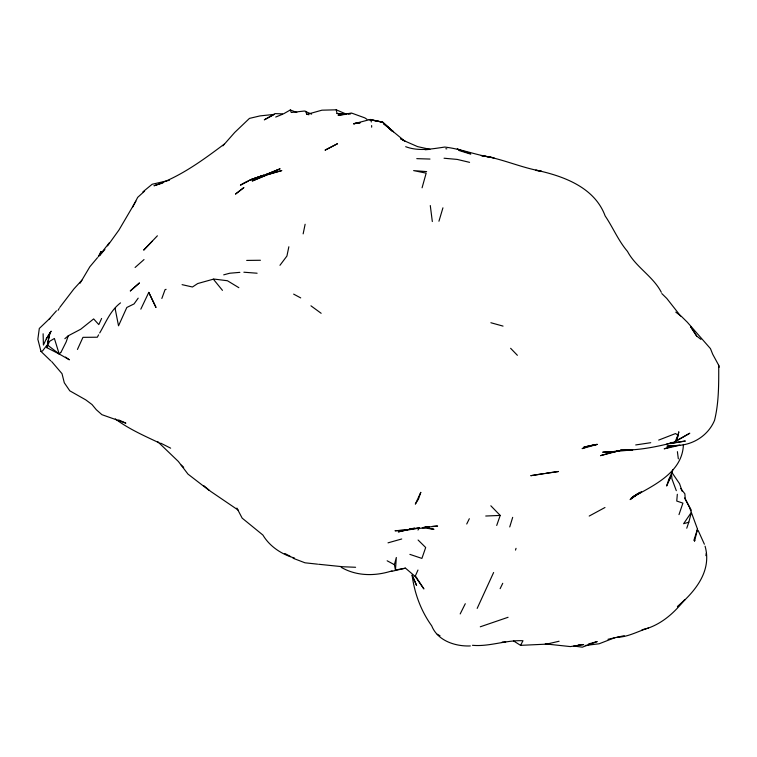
<?xml version="1.0" encoding="UTF-8"?>
<svg xmlns="http://www.w3.org/2000/svg" width="757" height="757" viewBox="0 0 757 757"><rect width="100%" height="100%" fill="white"/><g stroke="black" fill="none" stroke-linecap="round" stroke-linejoin="round"><path stroke-width="1.14" d="M675.764 312.13L681.414 316.379L687.356 322.255L710.454 348.627L712.734 354.295L718.724 365.3C718.753 383.61 718.97 402.431 714.542 420.334C708.656 434.556 694.68 444.066 679.445 445.324L666.945 446.195L680.032 445.277M705.07 546.166C712.167 571.1 695.068 591.558 677.401 606.745L684.886 599.695L684.129 600.339C674.601 612.337 663.018 622.822 648.389 628.045C638.056 631.224 627.932 637.129 617.125 637.252M395.457 570.012L396.327 557.483L394.397 564.684L395.457 570.012L405.478 568.157L415.139 576.418L423.901 588.937L417.798 579.597M677.326 494.283L676.749 501.049L682.909 503.121L678.991 514.628M683.401 444.435C682.672 472.898 652.515 485.985 631.319 497.917L641.548 491.861L633.363 496.535L636.997 494.094M669.756 477.516L669.425 479.796L666.643 486.003L669.16 478.377M705.884 555.629L706.243 553.414M100.747 251.873L100.056 255.355L102.394 252.081L100.747 251.873L98.268 256.85L100.34 254.22M303.15 233.875L305.128 224.252M288.852 246.763L286.922 256.036L279.958 265.3M676.692 440.801L678.783 431.973L676.692 440.801L689.797 433.222L673.664 442.258M47.54 343.508L49.934 332.985L51.154 331.178L46.3 338.909L43.423 345.041L43.111 333.771M694.481 541.435L697.509 529.124L689.428 507.209L684.754 497.917M670.513 475.254L669.425 479.796L672.869 469.605M688.794 522.226L691.415 512.29L683.599 523.721L688.794 522.226L686.75 528.216M422.075 187.802L426.163 173.154L413.625 170.609L426.645 171.612M438.937 221.224L442.94 207.825M509.735 526.938L512.678 517.353M515.498 550.102L516.047 548.333M697.509 529.124L693.857 540.403L694.898 540.309M101.608 318.451L98.798 324.602L93.65 318.915L80.744 329.219L68.281 335.777L66.152 341.946L61.052 352.147M496.715 525.453L500.207 515.432L490.839 505.79M60.768 352.44L59.188 353.983L46.735 347.624L49.555 341.36L54.39 338.474L59.188 353.983L69.37 359.802L65.509 357.067M161.847 298.466L165.045 289.694L166.105 289.325M148.788 292.382L155.933 307.314L148.788 292.382L140.821 309.159M675.301 441.435L677.884 435.19L675.547 433.553L658.694 440.091M493.621 572.5L477.175 608.401M415.139 576.418L417.968 570.04M500.131 588.662L502.743 583.297M466.728 524.014L469.331 518.715M132.626 207.144L137.698 197.35L144.596 191.114M460.18 613.936L465.29 603.717M98.59 334.849L97.341 337.215L82.958 337.338L77.441 349.46M513.643 640.971L520.542 645.352L522.992 640.734C505.894 639.892 489.391 646.923 472.463 645.295M80.11 283.194L89.856 266.748L97.492 257.654M58.034 310.342L59.178 308.421M46.3 338.909L49.934 332.985L46.735 347.624L46.612 345.627L42.543 350.945L40.973 351.418L37.85 339.25L39.307 328.462L49.839 318.394L49.347 318.924L56.463 310.815M135.872 201.201L118.963 230.014L107.532 245.883M99.706 332.966C106.008 322.274 110.191 310.777 120.505 302.876M417.978 530.051L419.548 527.714M138.19 298.154L134.036 303.935L126.826 307.465L118.527 325.794L115.073 308.307M59.746 307.456L73.883 288.975L81.879 280.213M101.712 252.46L109.301 242.798M222.908 145.827L234.717 132.447L249.45 118.395L260.039 115.897L274.413 114.364L264.297 119.824L275.198 113.616L283.402 113.9L290.328 109.964L296.82 112.5M101.958 252.791L104.911 249.536M157.39 235.796L143.679 250.132L152.157 241.284M135.096 267.476L144.019 259.566M64.856 338.691L68.281 335.777M142.912 191.862L152.138 184.263L169.398 180.28M637.157 494.236L630.127 499.592L638.596 493.413M224.167 144.19C202.365 160.512 180.052 176.92 153.983 185.758L162.84 182.995M638.037 493.564L639.826 492.324M589.201 516.056L604.975 507.512M248.277 181.178L240.433 185.162C252.516 177.11 267.325 175.331 280.118 168.745L265.433 174.895L276.844 170.155M263.89 175.274L250.283 179.806M275.718 117.051L282.446 114.298M614.987 637.631L599.147 643.772L585.227 645.494M251.532 179.929L263.455 175.35L250.009 179.929M588.085 446.327L582.105 448.608L597.358 444.359L583.902 447.075L596.648 444.425L590.157 445.722M268.536 174.119L252.251 181.018L266.89 174.943L281.822 170.562L268.536 174.119L272.227 173.145M480.279 626.796L508.079 617.286M182.077 284.651L192.458 286.998L197.709 283.544L213.834 279.04L227.441 280.743L238.852 287.679M672.046 446.365L664.192 448.806L679.445 445.324M674.733 442.192C656.981 446.772 638.851 450.529 620.447 450.103L632.72 449.895L614.902 451.465L600.509 455.648L619.122 450.756M388.019 542.845L401.73 538.975M306.803 114.421L321.924 110.181L336.24 109.822L345.996 113.976M588.482 643.999L597.197 641.558L582.313 647.178L573.711 646.024M642.002 629.796L648.389 628.045M223.712 274.838L229.731 273.23L239.855 272.359M423.277 527.478L429.295 526.588L422.794 528.131L409.736 528.944L418.848 527.989M391.36 571.421L405.478 568.157M520.542 645.352L546.573 644.141L559.082 641.245M618.478 450.86L614.211 451.825L619.964 450.689M624.222 635.681L607.994 639.287M392.012 570.863C375.302 576.285 356.765 576.332 341.218 567.334M414.505 528.045L398.324 531.897L407.607 529.786L394.993 530.771L408.051 529.966L418.914 528.017M670.437 443.621L685.34 441.028L666.908 443.848M429.295 526.588L424.412 527.44L437.593 526.039L432.408 526.38M405.676 146.697C418.489 151.523 431.717 148.959 444.747 147.057C461.505 148.997 477.279 155.545 494.009 157.816L481.282 155.573C501.777 158.563 520.807 167.628 541.255 171.148L535.445 170.372M543.687 473.56L530.771 475.689L558.477 471.497L545.958 473.248M650.727 442.703L635.71 444.946M360.313 122.596L353.642 123.656L360.285 122.596L353.689 123.826L370.362 119.455L382.663 122.18L393.508 131.794L383.638 123.703L404.465 140.878L417.599 146.621L429.91 149.337L425.084 149.754M670.248 442.703L672.528 442.4M346.129 114.288L338.124 115.31L351.494 113.039L364.827 117.874L367.06 119.379M348.419 113.995L350.699 113.692L337.045 113.512L336.24 109.822M617.248 451.342L602.704 452.213L614.902 451.465M578.187 644.926L583.666 644.595L570.362 646.582L545.258 643.895L546.573 644.141M485.729 516.019L500.207 515.432M502.175 642.068L505.695 641.974M246.678 260.417L260.427 260.266M416.776 158.648L429.995 159.055M355.591 567.277L342.817 566.747L318.593 564.258M470.343 645.939C455.364 646.573 437.612 640.782 431.708 625.831C420.949 610.88 414.41 593.185 412.101 574.951L416.587 585.426L412.328 575.831M243.877 272.217L257.106 273.22M445.816 148.75L446.857 148.826M444.056 158.232L457.209 159.415L469.577 162.348M536.06 170.145C563.35 176.031 594.576 187.225 605.146 215.925C613.028 227.554 618.289 240.641 627.477 251.39C635.861 267.155 652.979 276.22 661.334 292.297M317.59 564.173L304.995 562.801L293.073 558.259M337.045 113.512L340.376 113.929M422.274 527.629L433.96 529.304L428.358 528.102M311.619 114.137L304.456 111.014L291.256 112.49L290.328 109.964M308.884 114.761L306.717 114.193L305.705 111.26M490.877 322.737L503.045 326.106M458.6 149.451L457.219 149.025L470.599 153.586M458.751 150.406L470.75 154.154M409.878 554.37L421.904 558.411L425.689 547.519L418.091 540.015M294.577 558.089C281.746 554.342 269.87 546.696 262.906 535.048L242.164 518.138L236.884 508.079M118.65 419.936L125.88 423.154L101.911 414.675L96.309 409.717L92.023 404.55L85.787 399.885L69.795 390.82L64.298 382.768L62.017 373.674L51.703 361.591M158.913 442.722C143.934 435.663 128.567 428.869 115.272 418.886M160.673 443.129L170.647 448.172M284.859 553.499L290.593 556.546M293.64 294.123L300.718 297.908M387.158 560.795L394.397 564.684M437.234 634.281L440.025 635.785M405.534 141.445L400.652 138.758L404.465 140.878M238.218 510.123L210.512 491.293L203.851 485.729M310.947 305.819L321.157 313.294M48.107 345.485L59.188 353.983M696.639 336.004L690.526 326.532L696.639 336.004L700.935 339.391M208.96 490.281L187.973 474.1L178.368 461.477L157.683 441.624M181.254 465.11L183.696 467.315M388.209 127.469L382.663 122.18L369.284 119.597L382.663 122.18L392.164 131.235M40.973 351.418L50.851 360.947M661.807 293.565L666.803 298.466L680.59 316.01M510.615 348.296L517.381 355.298M213.36 279.191L222.463 290.357M680.732 488.549L684.877 493.819L685.227 499.128L691.34 510.256M672.121 472.794L679.568 483.714L682.208 491.369M416.227 576.91L417.192 578.67M698.134 530.402L704.389 544.226M676.304 490.668L671.942 478.944L671.412 472.86M718.724 365.3L719.15 367.259M371.129 121.101L371.29 121.991M677.401 451.664L678.329 458.846M430.288 205.535L432.323 221.546M371.63 125.567L371.659 127.185M420.769 492.4L418.47 499.071L415.338 504.124L420.769 492.4M139.326 283.023L130.346 290.906L139.326 283.023M243.773 187.67L235.597 194L243.773 187.67M337.49 143.716L325.198 150.075L337.49 143.716"/></g></svg>
